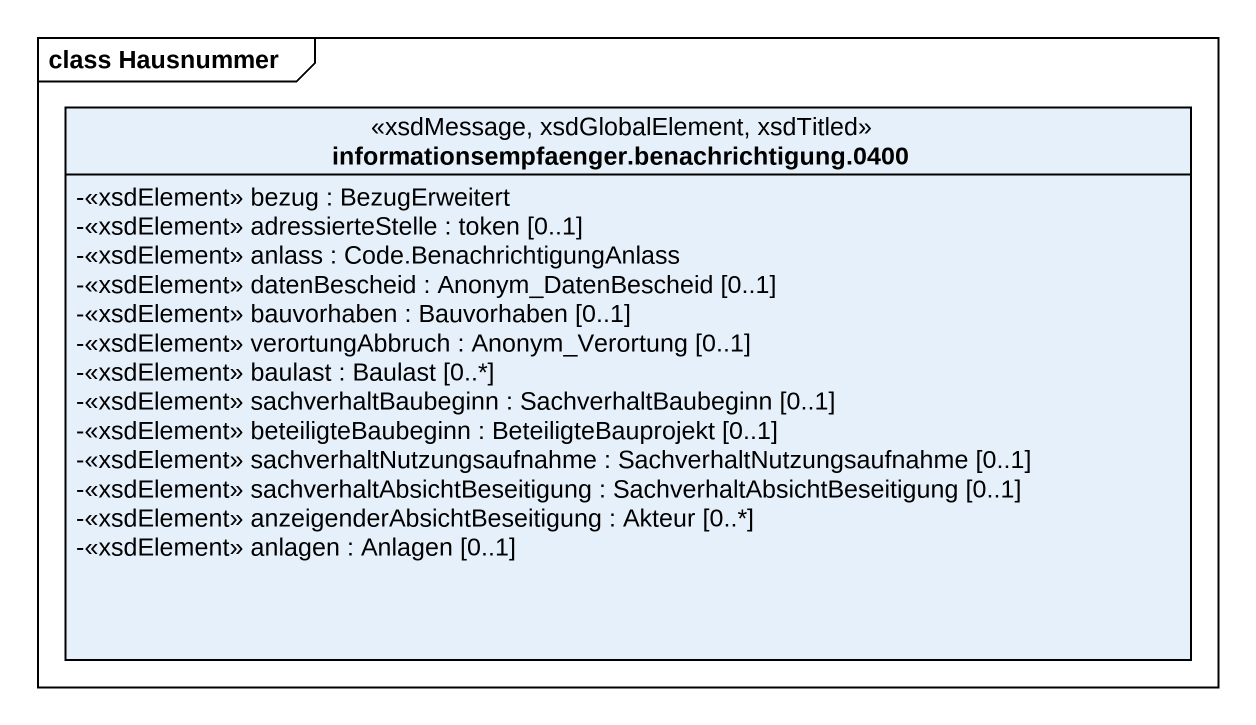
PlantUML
@startuml
mainframe class Hausnummer
hide circle
hide empty members
skinparam classAttributeIconSize 0
class "informationsempfaenger.benachrichtigung.0400" as informationsempfaenger <<xsdMessage, xsdGlobalElement, xsdTitled>> {
  -<<xsdElement>> bezug : BezugErweitert
  -<<xsdElement>> adressierteStelle : token [0..1]
  -<<xsdElement>> anlass : Code.BenachrichtigungAnlass
  -<<xsdElement>> datenBescheid : Anonym_DatenBescheid [0..1]
  -<<xsdElement>> bauvorhaben : Bauvorhaben [0..1]
  -<<xsdElement>> verortungAbbruch : Anonym_Verortung [0..1]
  -<<xsdElement>> baulast : Baulast [0..*]
  -<<xsdElement>> sachverhaltBaubeginn : SachverhaltBaubeginn [0..1]
  -<<xsdElement>> beteiligteBaubeginn : BeteiligteBauprojekt [0..1]
  -<<xsdElement>> sachverhaltNutzungsaufnahme : SachverhaltNutzungsaufnahme [0..1]
  -<<xsdElement>> sachverhaltAbsichtBeseitigung : SachverhaltAbsichtBeseitigung [0..1]
  -<<xsdElement>> anzeigenderAbsichtBeseitigung : Akteur [0..*]
  -<<xsdElement>> anlagen : Anlagen [0..1]
}
@enduml
